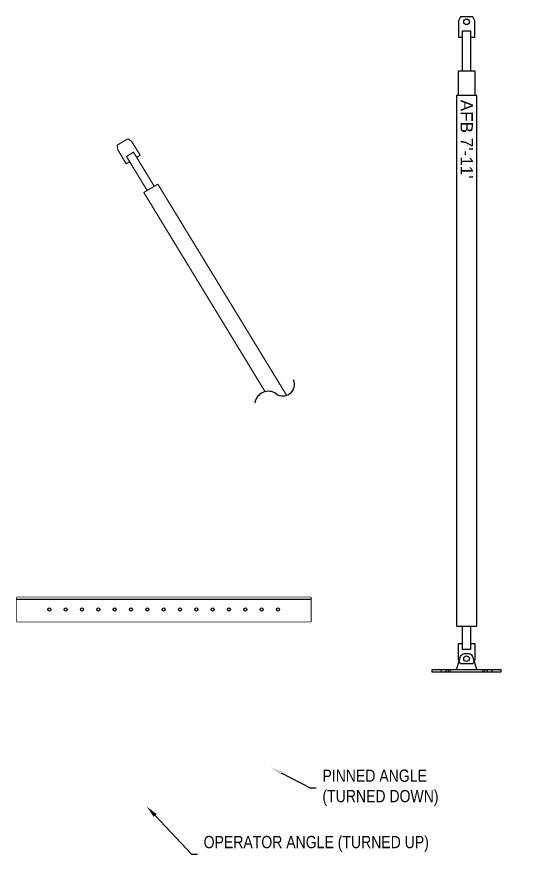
# Model space of a CAD drawing. Header units: inches. Extents: x 2832 to 8547, y -592 to 860.
# Drawn here: x 3478.6 to 3540.5, y 140.1 to 242.7 of the extents above; entities that cross this region are included whole.
import ezdxf
from ezdxf import colors
from ezdxf.entities.mleader import LeaderData, LeaderLine
from ezdxf.math import Vec2, Vec3

# ---------------------------------------------------------------- set-up
doc = ezdxf.new("R2010")
doc.units = ezdxf.units.IN
doc.header["$LTSCALE"] = 5
doc.header["$MEASUREMENT"] = 0
doc.set_wipeout_variables(frame=1)
for name, color, linetype in [('FORM', 5, 'Continuous'), ('FORMA', 5, 'Continuous'), ('NOTES', 5, 'Continuous'), ('RedSolid', 1, 'Continuous')]:
    doc.layers.add(name, color=color, linetype=linetype)
doc.layers.add('Steel', color=5, linetype='Continuous', lineweight=20)
doc.styles.add('Arial Narrow', font='ARIALN.TTF', dxfattribs={"height": 1.5})
doc.styles.add('S', font='arial.ttf', dxfattribs={"height": 2})

# ---------------------------------------------------------------- blocks, each defined once
blk = doc.blocks.new('VBA_AFB_7-11')
at = {"color": 3}
for p, q in [((-3.1, -79.38), (-3.1, -79.62)), ((-2.54, -79.38), (-2.54, -79.62)), ((-2.24, -79.38), (-2.24, -79.62)), ((-1.99, -79.38), (-1.99, -79.62)), ((2, -79.62), (2, -79.38)), ((2.25, -79.62), (2.25, -79.38)), ((2.55, -79.62), (2.55, -79.38)), ((3.12, -79.62), (3.12, -79.38))]:
    blk.add_line(p, q, dxfattribs=at)
at = {"color": 0}
for points in [[(0.5, -1.88), (1, -1.88), (1, 0.12), (0.75, 0.62), (-0.75, 0.62), (-1, 0.12), (-1, -1.88), (-0.5, -1.88)], [(-0.5, -6), (-0.5, -1.12), (0.5, -1.12), (0.5, -6)], [(-1, -9), (-1, -6), (1, -6), (1, -9)], [(0.5, -74), (0.5, -76.88), (-0.5, -76.88), (-0.5, -74)], [(0.5, -76.12), (1, -76.12), (1, -78.12), (0.75, -78.62), (-0.75, -78.62), (-1, -78.12), (-1, -76.12), (-0.5, -76.12)]]:
    blk.add_lwpolyline(points, dxfattribs=at)
for points in [[(1.25, -74), (1.25, -9), (-1.25, -9), (-1.25, -74)], [(-4.25, -79.38), (-4.25, -79.62), (4.25, -79.62), (4.25, -79.38)]]:
    blk.add_lwpolyline(points, close=True, dxfattribs=at)
blk.add_lwpolyline([(-1.25, -79.38), (-0.73, -77.73, -0.328039), (-0.26, -77.38), (0.26, -77.38, -0.328039), (0.73, -77.73), (1.25, -79.38)], format="xyb", dxfattribs=at)
for centre in [(0, 0), (0, -78), (0, -78)]:
    blk.add_circle(centre, 0.344, dxfattribs=at)
at = {"insert": (0.77, -9.54), "char_height": 1.5, "attachment_point": 1, "rotation": 270, "style": 'S'}
blk.add_mtext_dynamic_manual_height_columns("AFB 7'-11'", width=10.9967, gutter_width=6.56, heights=[0], dxfattribs=at)
blk = doc.blocks.new('*U787')
at = {"layer": 'RedSolid'}
for centre, radius, start, end in [((19.28, -29.07), 1.43, 234.9517, 22.3607), ((17.51, -31.62), 1.68, 55.453, 171.2641)]:
    blk.add_arc(centre, radius, start, end, dxfattribs=at)
at = {"layer": 'Steel', "color": 3}
for points in [[(1.37, -1.29), (1.8, -1.03), (0.76, 0.68), (0.28, 0.98), (-1, 0.2), (-0.95, -0.36), (0.09, -2.07), (0.52, -1.81)], [(2.67, -5.33), (0.13, -1.17), (0.98, -0.65), (3.52, -4.81)], [(17.13, -29.99), (2.24, -5.59), (3.95, -4.55), (19.74, -30.42)]]:
    blk.add_lwpolyline(points, dxfattribs=at)
blk = doc.blocks.new('VBA_REINFORCING_ANGLE')
at = {"layer": 'FORM'}
blk.add_lwpolyline([(0, 0), (36, 0), (36, -3), (0, -3)], close=True, dxfattribs=at)
blk.add_wipeout([(0, 0), (36, 0), (36, -3), (0, -3)]).dxf.layer = 'Steel'
blk.add_line((0, -0.25), (36, -0.25), dxfattribs=at)
at = {"layer": 'FORMA'}
for centre in [(4, -1.5), (6, -1.5), (8, -1.5), (10, -1.5), (12, -1.5), (14, -1.5), (16, -1.5), (18, -1.5), (20, -1.5), (22, -1.5), (24, -1.5), (26, -1.5), (28, -1.5), (30, -1.5), (32, -1.5)]:
    blk.add_circle(centre, 0.188, dxfattribs=at)
blk = doc.blocks.new('VBA_PLAN_NOTES2')
at = {"layer": 'NOTES'}
ml = blk.add_multileader_mtext('Standard', dxfattribs=at)
ml.set_content('PINNED ANGLE\\P(TURNED DOWN)', color=5, style='Arial Narrow')
ml.set_leader_properties(color=4)
ml.build(insert=Vec2(0, 0))
ml.multileader.update_dxf_attribs({"text_left_attachment_type": 2, "text_right_attachment_type": 2, "dogleg_length": 0.0625, "arrow_head_size": 1.5, "scale": 12})
ctx = ml.context
ctx.base_point, ctx.scale, ctx.char_height, ctx.arrow_head_size, ctx.landing_gap_size, ctx.plane_origin = Vec3(11.89, 79.53, 0), 12, 1.5, 1.5, 0.75, Vec3(6.25, 82.05, 0)
ctx.left_attachment, ctx.right_attachment = 2, 2
notes = []
notes.append((ctx, [(0, (1, 1, 0), (11.14, 79.53, 0), (1, 0), 0.75, [(0, [(6.25, 82.05, 0)], 0, [])])]))
ctx.mtext.insert, ctx.mtext.width, ctx.mtext.flow_direction = Vec3(12.64, 81.77, 0), 17.0169, 5
ml = blk.add_multileader_mtext('Standard', dxfattribs=at)
ml.set_content('OPERATOR ANGLE (TURNED UP)', color=5, style='Arial Narrow')
ml.set_leader_properties(color=4)
ml.build(insert=Vec2(0, 0))
ml.multileader.update_dxf_attribs({"text_left_attachment_type": 2, "text_right_attachment_type": 2, "dogleg_length": 0.0625, "arrow_head_size": 1.5, "scale": 12})
ctx = ml.context
ctx.base_point, ctx.scale, ctx.char_height, ctx.arrow_head_size, ctx.landing_gap_size, ctx.plane_origin = Vec3(-2.66, 71.4, 0.06), 12, 1.5, 1.5, 0.75, Vec3(3.68, 54.35, 0.06)
ctx.left_attachment, ctx.right_attachment = 2, 2
notes.append((ctx, [(0, (1, 1, 0), (-3.41, 71.4, 0.06), (1, 0), 0.75, [(0, [(-8.87, 77.24, 0.06)], 0, [])])]))
ctx.mtext.insert, ctx.mtext.width, ctx.mtext.flow_direction = Vec3(-1.91, 73.64, 0.06), 18.5633, 5
for ctx, leaders in notes:
    for number, flags, end, landing, length, lines in leaders:
        leader = LeaderData()
        leader.index, (leader.has_last_leader_line, leader.has_dogleg_vector, leader.attachment_direction) = number, flags
        leader.last_leader_point, leader.dogleg_vector, leader.dogleg_length = Vec3(end), Vec3(landing), length
        for number, points, colour, breaks in lines:
            line = LeaderLine()
            line.index, line.vertices, line.color, line.breaks = number, Vec3.list(points), colors.encode_raw_color(colour), breaks
            leader.lines.append(line)
        ctx.leaders.append(leader)

msp = doc.modelspace()

# ---------------------------------------------------------------- block references
at = {"layer": 'FORM'}
for name, p in [('VBA_AFB_7-11', (3533.6952, 242.05338)), ('*U787', (3491.91663, 226.74283)), ('VBA_REINFORCING_ANGLE', (3478.60448, 171.57764)), ('VBA_PLAN_NOTES2', (3503.4051, 68.70547))]:
    msp.add_blockref(name, p, dxfattribs=at)

doc.saveas('drawing.dxf')
